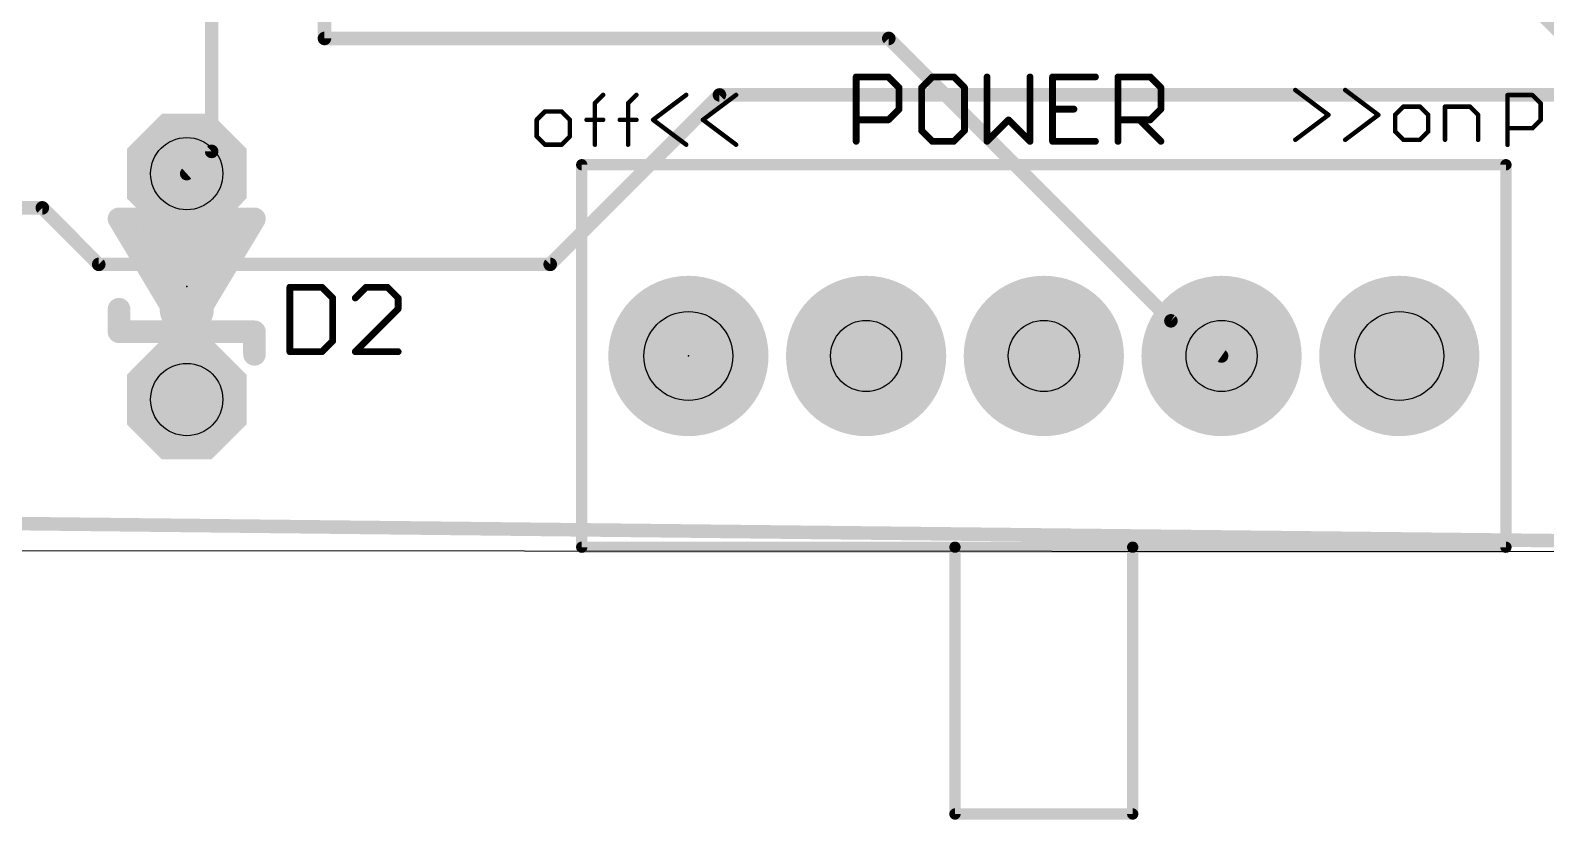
# Model space of a CAD drawing. Extents: x -2 to 99, y -3 to 18.
# Drawn here: x 67.81 to 84.86, y -3.07 to 5.81 of the extents above; entities that cross this region are included whole.
import ezdxf

# ---------------------------------------------------------------- set-up
doc = ezdxf.new("R2010")
doc.units = 0
for name, color, linetype in [('1', 22, 'CONTINUOUS'), ('16', 175, 'CONTINUOUS'), ('17', 82, 'CONTINUOUS'), ('20', 7, 'CONTINUOUS'), ('21', 253, 'CONTINUOUS'), ('23', 7, 'CONTINUOUS'), ('25', 253, 'CONTINUOUS'), ('29', 253, 'CONTINUOUS'), ('30', 253, 'CONTINUOUS'), ('44', 253, 'CONTINUOUS'), ('51', 253, 'CONTINUOUS')]:
    doc.layers.add(name, color=color, linetype=linetype)

# ---------------------------------------------------------------- blocks, each defined once
blk = doc.blocks.new('OCTAGONP')
at = {"const_width": 0.5}
blk.add_lwpolyline([(-0.25, -0.1036), (-0.25, 0.1036), (-0.1036, 0.25), (0.1036, 0.25), (0.25, 0.1036), (0.25, -0.1036), (0.1036, -0.25), (-0.1036, -0.25), (-0.25, -0.1036), (-0.25, 0.1036)], dxfattribs=at)
blk = doc.blocks.new('RECT')
blk.add_solid([(-0.5, -0.5), (0.5, -0.5), (-0.5, 0.5), (0.5, 0.5)])
blk = doc.blocks.new('ROUNDP')
at = {"const_width": 0.5}
blk.add_lwpolyline([(0, -0.25, 1), (0, 0.25, 1), (0, -0.25)], format="xyb", dxfattribs=at)

msp = doc.modelspace()

# ---------------------------------------------------------------- linework, layer by layer
at = {"layer": '1', "const_width": 0.1524}
for points in [[(69.85, 6.35), (69.85, 4.445)], [(75.565, 5.08), (73.66, 3.175)], [(88.9, 5.08), (75.565, 5.08)], [(69.85, 4.445), (69.57, 4.195)], [(67.945, 3.81), (37.465, 3.81)], [(68.58, 3.175), (67.945, 3.81)], [(73.66, 3.175), (68.58, 3.175)], [(1, 1), (96.555, -0.06)]]:
    msp.add_lwpolyline(points, dxfattribs=at)
at = {"layer": '1', "const_width": 0.0762}
for points in [[(75.565, 5.1181, 1), (75.565, 5.0419)], [(75.5919, 5.0531, 1), (75.5381, 5.1069)], [(69.8119, 4.445, 1), (69.8881, 4.445)], [(69.8754, 4.4166, 1), (69.8246, 4.4734)], [(69.5446, 4.2234, 1), (69.5954, 4.1666)], [(67.9719, 3.8369, 1), (67.9181, 3.7831)], [(67.945, 3.7719, 1), (67.945, 3.8481)], [(68.58, 3.2131, 1), (68.58, 3.1369)], [(73.66, 3.1369, 1), (73.66, 3.2131)], [(68.5531, 3.1481, 1), (68.6069, 3.2019)], [(73.6331, 3.2019, 1), (73.6869, 3.1481)]]:
    msp.add_lwpolyline(points, format="xyb", dxfattribs=at)
at = {"layer": '16', "const_width": 0.1524}
for points in [[(83.185, 7.62), (88.265, 2.54)], [(71.12, 6.35), (71.12, 5.715)], [(71.12, 5.715), (77.47, 5.715)], [(77.47, 5.715), (80.645, 2.54)], [(80.645, 2.54), (81.215, 2.145)], [(1, 1), (96.555, -0.06)]]:
    msp.add_lwpolyline(points, dxfattribs=at)
at = {"layer": '16', "const_width": 0.0762}
for points in [[(71.12, 5.7531, 1), (71.12, 5.6769)], [(71.0819, 5.715, 1), (71.1581, 5.715)], [(77.4969, 5.7419, 1), (77.4431, 5.6881)], [(77.47, 5.6769, 1), (77.47, 5.7531)], [(80.6667, 2.5713, 1), (80.6233, 2.5087)], [(80.6181, 2.5131, 1), (80.6719, 2.5669)], [(81.1933, 2.1137, 1), (81.2367, 2.1763)]]:
    msp.add_lwpolyline(points, format="xyb", dxfattribs=at)
at = {"layer": '20'}
msp.add_line((1, 0), (95.555, -0.06), dxfattribs=at)
at = {"layer": '21', "const_width": 0.127}
for points in [[(68.8625, 3.7197, 1), (68.7535, 3.6543)], [(70.3865, 3.6543, 1), (70.2775, 3.7197)], [(68.8715, 2.671, 1), (68.7445, 2.671)], [(68.808, 2.4805, 1), (68.808, 2.3535)], [(68.7445, 2.417, 1), (68.8715, 2.417)], [(69.5155, 2.4497, 1), (69.6245, 2.3843)], [(69.57, 2.4805, 1), (69.57, 2.3535)], [(69.5155, 2.3843, 1), (69.6245, 2.4497)], [(69.57, 2.3535, 1), (69.57, 2.4805)], [(70.3955, 2.417, 1), (70.2685, 2.417)], [(70.332, 2.3535, 1), (70.332, 2.4805)], [(70.2685, 2.163, 1), (70.3955, 2.163)]]:
    msp.add_lwpolyline(points, format="xyb", dxfattribs=at)
at = {"layer": '21', "const_width": 0.254}
for points in [[(69.57, 2.417), (68.808, 3.687)], [(70.332, 3.687), (69.57, 2.417)], [(68.808, 2.671), (68.808, 2.417)], [(68.808, 2.417), (69.57, 2.417)], [(69.57, 2.417), (70.332, 2.417)], [(70.332, 2.417), (70.332, 2.163)]]:
    msp.add_lwpolyline(points, dxfattribs=at)
at = {"layer": '23'}
for p in [(69.57, 2.925), (75.215, 2.145)]:
    msp.add_point(p, dxfattribs=at)
at = {"layer": '25'}
for points, const_width in [([(77.1031, 4.5581), (77.1031, 5.2825)], 0.0762), ([(77.1031, 5.2825), (77.4653, 5.2825)], 0.0762), ([(77.4653, 5.2825), (77.586, 5.1618)], 0.0762), ([(77.9605, 5.2825), (77.8397, 5.1618)], 0.0762), ([(78.2019, 5.2825), (77.9605, 5.2825)], 0.0762), ([(78.3227, 5.1618), (78.2019, 5.2825)], 0.0762), ([(78.5764, 5.2825), (78.5764, 4.5581)], 0.0762), ([(79.0593, 4.5581), (79.0593, 5.2825)], 0.0762), ([(79.7959, 5.2825), (79.313, 5.2825)], 0.0762), ([(79.313, 5.2825), (79.313, 4.5581)], 0.0762), ([(80.0496, 4.5581), (80.0496, 5.2825)], 0.0762), ([(80.0496, 5.2825), (80.4118, 5.2825)], 0.0762), ([(80.4118, 5.2825), (80.5326, 5.1618)], 0.0762), ([(77.586, 5.1618), (77.586, 4.9203)], 0.0762), ([(77.8397, 5.1618), (77.8397, 4.6788)], 0.0762), ([(78.3227, 4.6788), (78.3227, 5.1618)], 0.0762), ([(80.5326, 5.1618), (80.5326, 4.9203)], 0.0762), ([(82.0452, 5.1349), (82.418, 4.8552)], 0.0508), ([(82.6065, 5.1349), (82.9793, 4.8552)], 0.0508), ([(74.1626, 4.9867), (74.2558, 5.0799)], 0.0508), ([(74.1626, 4.5206), (74.1626, 4.9867)], 0.0508), ([(74.5368, 4.9867), (74.63, 5.0799)], 0.0508), ([(74.5368, 4.5206), (74.5368, 4.9867)], 0.0508), ([(75.1906, 5.0799), (74.8178, 4.8002)], 0.0508), ([(75.7519, 5.0799), (75.3791, 4.8002)], 0.0508), ([(77.586, 4.9203), (77.4653, 4.7996)], 0.0762), ([(79.313, 4.9203), (79.5545, 4.9203)], 0.0762), ([(80.5326, 4.9203), (80.4118, 4.7996)], 0.0762), ([(83.261, 4.9485), (83.1678, 4.8552)], 0.0508), ([(83.4474, 4.9485), (83.261, 4.9485)], 0.0508), ([(83.5406, 4.8552), (83.4474, 4.9485)], 0.0508), ([(83.7291, 4.5756), (83.7291, 4.9485)], 0.0508), ([(83.7291, 4.9485), (84.0087, 4.9485)], 0.0508), ([(84.0087, 4.9485), (84.1019, 4.8552)], 0.0508), ([(84.4333, 4.5192), (84.4333, 5.0785)], 0.0508), ([(84.4333, 5.0785), (84.713, 5.0785)], 0.0508), ([(84.713, 5.0785), (84.8062, 4.9852)], 0.0508), ([(84.8062, 4.9852), (84.8062, 4.7988)], 0.0508), ([(73.6013, 4.8935), (73.508, 4.8002)], 0.0508), ([(73.508, 4.8002), (73.508, 4.6138)], 0.0508), ([(73.7877, 4.8935), (73.6013, 4.8935)], 0.0508), ([(73.8809, 4.8002), (73.7877, 4.8935)], 0.0508), ([(73.8809, 4.6138), (73.8809, 4.8002)], 0.0508), ([(74.0694, 4.8002), (74.2558, 4.8002)], 0.0508), ([(74.4436, 4.8002), (74.63, 4.8002)], 0.0508), ([(74.8178, 4.8002), (75.1906, 4.5206)], 0.0508), ([(75.3791, 4.8002), (75.7519, 4.5206)], 0.0508), ([(77.4653, 4.7996), (77.1031, 4.7996)], 0.0762), ([(78.5764, 4.5581), (78.8178, 4.7996)], 0.0762), ([(78.8178, 4.7996), (79.0593, 4.5581)], 0.0762), ([(80.4118, 4.7996), (80.0496, 4.7996)], 0.0762), ([(80.2911, 4.7996), (80.5326, 4.5581)], 0.0762), ([(82.418, 4.8552), (82.0452, 4.5756)], 0.0508), ([(82.9793, 4.8552), (82.6065, 4.5756)], 0.0508), ([(83.1678, 4.8552), (83.1678, 4.6688)], 0.0508), ([(83.5406, 4.6688), (83.5406, 4.8552)], 0.0508), ([(84.1019, 4.8552), (84.1019, 4.5756)], 0.0508), ([(84.8062, 4.7988), (84.713, 4.7056)], 0.0508), ([(73.508, 4.6138), (73.6013, 4.5206)], 0.0508), ([(73.7877, 4.5206), (73.8809, 4.6138)], 0.0508), ([(77.8397, 4.6788), (77.9605, 4.5581)], 0.0762), ([(78.2019, 4.5581), (78.3227, 4.6788)], 0.0762), ([(83.1678, 4.6688), (83.261, 4.5756)], 0.0508), ([(83.4474, 4.5756), (83.5406, 4.6688)], 0.0508), ([(84.713, 4.7056), (84.4333, 4.7056)], 0.0508), ([(73.6013, 4.5206), (73.7877, 4.5206)], 0.0508), ([(77.9605, 4.5581), (78.2019, 4.5581)], 0.0762), ([(79.313, 4.5581), (79.7959, 4.5581)], 0.0762), ([(83.261, 4.5756), (83.4474, 4.5756)], 0.0508), ([(84.415, 4.295), (74.015, 4.295)], 0.127), ([(74.015, 4.295), (74.015, -0.005)], 0.127), ([(84.415, -0.005), (84.415, 4.295)], 0.127), ([(70.7298, 2.9175), (70.7298, 2.1931)], 0.0762), ([(71.0921, 2.9175), (70.7298, 2.9175)], 0.0762), ([(71.2128, 2.7968), (71.0921, 2.9175)], 0.0762), ([(71.5872, 2.9175), (71.4665, 2.7968)], 0.0762), ([(71.8287, 2.9175), (71.5872, 2.9175)], 0.0762), ([(71.9494, 2.7968), (71.8287, 2.9175)], 0.0762), ([(71.2128, 2.3138), (71.2128, 2.7968)], 0.0762), ([(71.9494, 2.676), (71.9494, 2.7968)], 0.0762), ([(71.4665, 2.1931), (71.9494, 2.676)], 0.0762), ([(70.7298, 2.1931), (71.0921, 2.1931)], 0.0762), ([(71.0921, 2.1931), (71.2128, 2.3138)], 0.0762), ([(71.9494, 2.1931), (71.4665, 2.1931)], 0.0762), ([(74.015, -0.005), (78.215, -0.005)], 0.127), ([(78.215, -0.005), (80.215, -0.005)], 0.127), ([(78.215, -0.005), (78.215, -3.005)], 0.127), ([(80.215, -0.005), (84.415, -0.005)], 0.127), ([(80.215, -3.005), (80.215, -0.005)], 0.127), ([(78.215, -3.005), (80.215, -3.005)], 0.127)]:
    msp.add_lwpolyline(points, dxfattribs=dict(at, const_width=const_width))
for points, const_width in [([(77.1031, 5.3016, 1), (77.1031, 5.2635)], 0.0381), ([(77.1221, 5.2825, 1), (77.0841, 5.2825)], 0.0381), ([(77.4788, 5.296, 1), (77.4518, 5.269)], 0.0381), ([(77.4653, 5.2635, 1), (77.4653, 5.3016)], 0.0381), ([(77.9605, 5.3016, 1), (77.9605, 5.2635)], 0.0381), ([(77.9739, 5.269, 1), (77.947, 5.296)], 0.0381), ([(78.2154, 5.296, 1), (78.1885, 5.269)], 0.0381), ([(78.2019, 5.2635, 1), (78.2019, 5.3016)], 0.0381), ([(78.5954, 5.2825, 1), (78.5573, 5.2825)], 0.0381), ([(79.0784, 5.2825, 1), (79.0403, 5.2825)], 0.0381), ([(79.313, 5.3016, 1), (79.313, 5.2635)], 0.0381), ([(79.332, 5.2825, 1), (79.2939, 5.2825)], 0.0381), ([(79.7959, 5.2635, 1), (79.7959, 5.3016)], 0.0381), ([(80.0496, 5.3016, 1), (80.0496, 5.2635)], 0.0381), ([(80.0687, 5.2825, 1), (80.0306, 5.2825)], 0.0381), ([(80.4253, 5.296, 1), (80.3984, 5.269)], 0.0381), ([(80.4118, 5.2635, 1), (80.4118, 5.3016)], 0.0381), ([(77.6051, 5.1618, 1), (77.567, 5.1618)], 0.0381), ([(77.5726, 5.1483, 1), (77.5995, 5.1753)], 0.0381), ([(77.8263, 5.1753, 1), (77.8532, 5.1483)], 0.0381), ([(77.8588, 5.1618, 1), (77.8207, 5.1618)], 0.0381), ([(78.3417, 5.1618, 1), (78.3036, 5.1618)], 0.0381), ([(78.3092, 5.1483, 1), (78.3361, 5.1753)], 0.0381), ([(80.5516, 5.1618, 1), (80.5135, 5.1618)], 0.0381), ([(80.5191, 5.1483, 1), (80.546, 5.1753)], 0.0381), ([(82.0528, 5.145, 1), (82.0375, 5.1247)], 0.0254), ([(82.6141, 5.145, 1), (82.5988, 5.1247)], 0.0254), ([(74.1753, 4.9867, 1), (74.1499, 4.9867)], 0.0254), ([(74.1536, 4.9956, 1), (74.1716, 4.9777)], 0.0254), ([(74.2648, 5.0709, 1), (74.2468, 5.0889)], 0.0254), ([(74.5495, 4.9867, 1), (74.5241, 4.9867)], 0.0254), ([(74.5278, 4.9956, 1), (74.5458, 4.9777)], 0.0254), ([(74.639, 5.0709, 1), (74.621, 5.0889)], 0.0254), ([(75.1982, 5.0697, 1), (75.183, 5.09)], 0.0254), ([(75.7596, 5.0697, 1), (75.7443, 5.09)], 0.0254), ([(77.5995, 4.9068, 1), (77.5726, 4.9338)], 0.0381), ([(79.313, 4.9394, 1), (79.313, 4.9013)], 0.0381), ([(79.5545, 4.9013, 1), (79.5545, 4.9394)], 0.0381), ([(80.546, 4.9068, 1), (80.5191, 4.9338)], 0.0381), ([(83.261, 4.9611, 1), (83.261, 4.9358)], 0.0254), ([(83.27, 4.9395, 1), (83.252, 4.9574)], 0.0254), ([(83.4564, 4.9574, 1), (83.4384, 4.9395)], 0.0254), ([(83.4474, 4.9358, 1), (83.4474, 4.9611)], 0.0254), ([(83.7418, 4.9485, 1), (83.7164, 4.9485)], 0.0254), ([(83.7291, 4.9611, 1), (83.7291, 4.9358)], 0.0254), ([(84.0177, 4.9574, 1), (83.9997, 4.9395)], 0.0254), ([(84.0087, 4.9358, 1), (84.0087, 4.9611)], 0.0254), ([(84.446, 5.0785, 1), (84.4206, 5.0785)], 0.0254), ([(84.4333, 5.0911, 1), (84.4333, 5.0658)], 0.0254), ([(84.7219, 5.0874, 1), (84.704, 5.0695)], 0.0254), ([(84.713, 5.0658, 1), (84.713, 5.0911)], 0.0254), ([(84.8189, 4.9852, 1), (84.7935, 4.9852)], 0.0254), ([(84.7972, 4.9763, 1), (84.8152, 4.9942)], 0.0254), ([(73.5207, 4.8002, 1), (73.4954, 4.8002)], 0.0254), ([(73.4991, 4.8092, 1), (73.517, 4.7913)], 0.0254), ([(73.6013, 4.9062, 1), (73.6013, 4.8808)], 0.0254), ([(73.6102, 4.8845, 1), (73.5923, 4.9024)], 0.0254), ([(73.7967, 4.9024, 1), (73.7787, 4.8845)], 0.0254), ([(73.7877, 4.8808, 1), (73.7877, 4.9062)], 0.0254), ([(73.8936, 4.8002, 1), (73.8682, 4.8002)], 0.0254), ([(73.8719, 4.7913, 1), (73.8899, 4.8092)], 0.0254), ([(74.0694, 4.8129, 1), (74.0694, 4.7875)], 0.0254), ([(74.2558, 4.7875, 1), (74.2558, 4.8129)], 0.0254), ([(74.4436, 4.8129, 1), (74.4436, 4.7875)], 0.0254), ([(74.63, 4.7875, 1), (74.63, 4.8129)], 0.0254), ([(74.8254, 4.8104, 1), (74.8102, 4.7901)], 0.0254), ([(74.8102, 4.8104, 1), (74.8254, 4.7901)], 0.0254), ([(75.3867, 4.8104, 1), (75.3715, 4.7901)], 0.0254), ([(75.3715, 4.8104, 1), (75.3867, 4.7901)], 0.0254), ([(77.1031, 4.8186, 1), (77.1031, 4.7805)], 0.0381), ([(77.4518, 4.813, 1), (77.4788, 4.7861)], 0.0381), ([(77.4653, 4.7805, 1), (77.4653, 4.8186)], 0.0381), ([(77.567, 4.9203, 1), (77.6051, 4.9203)], 0.0381), ([(78.8313, 4.813, 1), (78.8044, 4.7861)], 0.0381), ([(78.8313, 4.7861, 1), (78.8044, 4.813)], 0.0381), ([(80.0496, 4.8186, 1), (80.0496, 4.7805)], 0.0381), ([(80.3046, 4.813, 1), (80.2776, 4.7861)], 0.0381), ([(80.3984, 4.813, 1), (80.4253, 4.7861)], 0.0381), ([(80.4118, 4.7805, 1), (80.4118, 4.8186)], 0.0381), ([(80.5135, 4.9203, 1), (80.5516, 4.9203)], 0.0381), ([(82.4256, 4.8451, 1), (82.4104, 4.8654)], 0.0254), ([(82.4104, 4.8451, 1), (82.4256, 4.8654)], 0.0254), ([(82.9869, 4.8451, 1), (82.9717, 4.8654)], 0.0254), ([(82.9717, 4.8451, 1), (82.9869, 4.8654)], 0.0254), ([(83.1805, 4.8552, 1), (83.1551, 4.8552)], 0.0254), ([(83.1588, 4.8642, 1), (83.1768, 4.8463)], 0.0254), ([(83.5533, 4.8552, 1), (83.5279, 4.8552)], 0.0254), ([(83.5316, 4.8463, 1), (83.5496, 4.8642)], 0.0254), ([(84.1146, 4.8552, 1), (84.0892, 4.8552)], 0.0254), ([(84.093, 4.8463, 1), (84.1109, 4.8642)], 0.0254), ([(84.7935, 4.7988, 1), (84.8189, 4.7988)], 0.0254), ([(84.8152, 4.7898, 1), (84.7972, 4.8078)], 0.0254), ([(73.517, 4.6228, 1), (73.4991, 4.6048)], 0.0254), ([(73.4954, 4.6138, 1), (73.5207, 4.6138)], 0.0254), ([(73.8682, 4.6138, 1), (73.8936, 4.6138)], 0.0254), ([(73.8899, 4.6048, 1), (73.8719, 4.6228)], 0.0254), ([(77.8532, 4.6923, 1), (77.8263, 4.6654)], 0.0381), ([(77.8207, 4.6788, 1), (77.8588, 4.6788)], 0.0381), ([(78.3036, 4.6788, 1), (78.3417, 4.6788)], 0.0381), ([(78.3361, 4.6654, 1), (78.3092, 4.6923)], 0.0381), ([(83.1768, 4.6778, 1), (83.1588, 4.6598)], 0.0254), ([(83.1551, 4.6688, 1), (83.1805, 4.6688)], 0.0254), ([(83.5279, 4.6688, 1), (83.5533, 4.6688)], 0.0254), ([(83.5496, 4.6598, 1), (83.5316, 4.6778)], 0.0254), ([(84.4333, 4.7183, 1), (84.4333, 4.6929)], 0.0254), ([(84.704, 4.7146, 1), (84.7219, 4.6966)], 0.0254), ([(84.713, 4.6929, 1), (84.713, 4.7183)], 0.0254), ([(73.6013, 4.5333, 1), (73.6013, 4.5079)], 0.0254), ([(73.5923, 4.5116, 1), (73.6102, 4.5296)], 0.0254), ([(73.7787, 4.5296, 1), (73.7967, 4.5116)], 0.0254), ([(73.7877, 4.5079, 1), (73.7877, 4.5333)], 0.0254), ([(74.1499, 4.5206, 1), (74.1753, 4.5206)], 0.0254), ([(74.5241, 4.5206, 1), (74.5495, 4.5206)], 0.0254), ([(75.183, 4.5104, 1), (75.1982, 4.5308)], 0.0254), ([(75.7443, 4.5104, 1), (75.7596, 4.5308)], 0.0254), ([(77.0841, 4.5581, 1), (77.1221, 4.5581)], 0.0381), ([(77.9605, 4.5772, 1), (77.9605, 4.5391)], 0.0381), ([(77.947, 4.5446, 1), (77.9739, 4.5716)], 0.0381), ([(78.1885, 4.5716, 1), (78.2154, 4.5446)], 0.0381), ([(78.2019, 4.5391, 1), (78.2019, 4.5772)], 0.0381), ([(78.5629, 4.5716, 1), (78.5898, 4.5446)], 0.0381), ([(78.5573, 4.5581, 1), (78.5954, 4.5581)], 0.0381), ([(79.0403, 4.5581, 1), (79.0784, 4.5581)], 0.0381), ([(79.0458, 4.5446, 1), (79.0728, 4.5716)], 0.0381), ([(79.313, 4.5772, 1), (79.313, 4.5391)], 0.0381), ([(79.2939, 4.5581, 1), (79.332, 4.5581)], 0.0381), ([(79.7959, 4.5391, 1), (79.7959, 4.5772)], 0.0381), ([(80.0306, 4.5581, 1), (80.0687, 4.5581)], 0.0381), ([(80.5191, 4.5446, 1), (80.546, 4.5716)], 0.0381), ([(82.0375, 4.5858, 1), (82.0528, 4.5654)], 0.0254), ([(82.5988, 4.5858, 1), (82.6141, 4.5654)], 0.0254), ([(83.261, 4.5883, 1), (83.261, 4.5629)], 0.0254), ([(83.252, 4.5666, 1), (83.27, 4.5846)], 0.0254), ([(83.4384, 4.5846, 1), (83.4564, 4.5666)], 0.0254), ([(83.4474, 4.5629, 1), (83.4474, 4.5883)], 0.0254), ([(83.7164, 4.5756, 1), (83.7418, 4.5756)], 0.0254), ([(84.0892, 4.5756, 1), (84.1146, 4.5756)], 0.0254), ([(84.4206, 4.5192, 1), (84.446, 4.5192)], 0.0254), ([(74.0468, 4.295, 1), (73.9832, 4.295)], 0.0635), ([(74.015, 4.3267, 1), (74.015, 4.2633)], 0.0635), ([(84.4468, 4.295, 1), (84.3833, 4.295)], 0.0635), ([(84.415, 4.2633, 1), (84.415, 4.3267)], 0.0635), ([(70.7298, 2.9366, 1), (70.7298, 2.8985)], 0.0381), ([(70.7489, 2.9175, 1), (70.7108, 2.9175)], 0.0381), ([(71.1055, 2.931, 1), (71.0786, 2.904)], 0.0381), ([(71.0921, 2.8985, 1), (71.0921, 2.9366)], 0.0381), ([(71.5872, 2.9366, 1), (71.5872, 2.8985)], 0.0381), ([(71.6007, 2.904, 1), (71.5737, 2.931)], 0.0381), ([(71.8422, 2.931, 1), (71.8152, 2.904)], 0.0381), ([(71.8287, 2.8985, 1), (71.8287, 2.9366)], 0.0381), ([(71.2318, 2.7968, 1), (71.1937, 2.7968)], 0.0381), ([(71.1993, 2.7833, 1), (71.2263, 2.8103)], 0.0381), ([(71.453, 2.8103, 1), (71.4799, 2.7833)], 0.0381), ([(71.9685, 2.7968, 1), (71.9304, 2.7968)], 0.0381), ([(71.9359, 2.7833, 1), (71.9629, 2.8103)], 0.0381), ([(71.9304, 2.676, 1), (71.9685, 2.676)], 0.0381), ([(71.9629, 2.6626, 1), (71.9359, 2.6895)], 0.0381), ([(70.7298, 2.2122, 1), (70.7298, 2.1741)], 0.0381), ([(71.0786, 2.2066, 1), (71.1055, 2.1796)], 0.0381), ([(71.0921, 2.1741, 1), (71.0921, 2.2122)], 0.0381), ([(71.1937, 2.3138, 1), (71.2318, 2.3138)], 0.0381), ([(71.2263, 2.3004, 1), (71.1993, 2.3273)], 0.0381), ([(71.453, 2.2066, 1), (71.4799, 2.1796)], 0.0381), ([(71.4665, 2.2122, 1), (71.4665, 2.1741)], 0.0381), ([(71.9494, 2.1741, 1), (71.9494, 2.2122)], 0.0381), ([(70.7108, 2.1931, 1), (70.7489, 2.1931)], 0.0381), ([(73.9832, -0.005, 1), (74.0468, -0.005)], 0.0635), ([(74.015, 0.0267, 1), (74.015, -0.0367)], 0.0635), ([(78.215, 0.0267, 1), (78.215, -0.0367)], 0.0635), ([(78.2468, -0.005, 1), (78.1833, -0.005)], 0.0635), ([(78.215, -0.0367, 1), (78.215, 0.0267)], 0.0635), ([(80.215, 0.0267, 1), (80.215, -0.0367)], 0.0635), ([(80.2468, -0.005, 1), (80.1833, -0.005)], 0.0635), ([(80.215, -0.0367, 1), (80.215, 0.0267)], 0.0635), ([(84.3833, -0.005, 1), (84.4468, -0.005)], 0.0635), ([(84.415, -0.0367, 1), (84.415, 0.0267)], 0.0635), ([(78.215, -2.9733, 1), (78.215, -3.0368)], 0.0635), ([(78.1833, -3.005, 1), (78.2468, -3.005)], 0.0635), ([(80.1833, -3.005, 1), (80.2468, -3.005)], 0.0635), ([(80.215, -3.0368, 1), (80.215, -2.9733)], 0.0635)]:
    msp.add_lwpolyline(points, format="xyb", dxfattribs=dict(at, const_width=const_width))
at = {"layer": '44'}
for centre, radius in [((69.57, 4.195), 0.4064), ((75.215, 2.145), 0.5), ((83.215, 2.145), 0.5), ((77.215, 2.145), 0.4), ((79.215, 2.145), 0.4), ((81.215, 2.145), 0.4), ((69.57, 1.655), 0.4064)]:
    msp.add_circle(centre, radius, dxfattribs=at)
at = {"layer": '51'}
for points, const_width in [([(68.808, 3.687), (70.332, 3.687)], 0.254), ([(69.316, 3.433), (69.57, 3.433)], 0.6096), ([(69.57, 3.433), (69.824, 3.433)], 0.6096), ([(69.57, 3.433), (69.57, 2.671)], 0.6096)]:
    msp.add_lwpolyline(points, dxfattribs=dict(at, const_width=const_width))
for points, const_width in [([(68.808, 3.7505, 1), (68.808, 3.6235)], 0.127), ([(70.332, 3.6235, 1), (70.332, 3.7505)], 0.127), ([(69.316, 3.5854, 1), (69.316, 3.2806)], 0.3048), ([(69.57, 3.5854, 1), (69.57, 3.2806)], 0.3048), ([(69.7224, 3.433, 1), (69.4176, 3.433)], 0.3048), ([(69.57, 3.2806, 1), (69.57, 3.5854)], 0.3048), ([(69.824, 3.2806, 1), (69.824, 3.5854)], 0.3048), ([(69.4176, 2.671, 1), (69.7224, 2.671)], 0.3048)]:
    msp.add_lwpolyline(points, format="xyb", dxfattribs=dict(at, const_width=const_width))

# ---------------------------------------------------------------- block references
at = {"layer": '17', "rotation": 90}
for name, p, xscale, yscale in [('OCTAGONP', (69.57, 4.195), 1.2192, 1.2192), ('OCTAGONP', (69.57, 4.195), 1.2192, 1.2192), ('ROUNDP', (77.215, 2.145), 1.6764, 1.6764), ('ROUNDP', (77.215, 2.145), 1.6764, 1.6764), ('ROUNDP', (79.215, 2.145), 1.6764, 1.6764), ('ROUNDP', (79.215, 2.145), 1.6764, 1.6764), ('ROUNDP', (81.215, 2.145), 1.6764, 1.6764), ('ROUNDP', (81.215, 2.145), 1.6764, 1.6764), ('OCTAGONP', (69.57, 1.655), 1.2192, 1.2192), ('OCTAGONP', (69.57, 1.655), 1.2192, 1.2192)]:
    msp.add_blockref(name, p, dxfattribs=dict(at, xscale=xscale, yscale=yscale))
at = {"layer": '17', "xscale": 1.6764, "yscale": 1.6764}
for p in [(75.215, 2.145), (75.215, 2.145), (83.215, 2.145), (83.215, 2.145)]:
    msp.add_blockref('ROUNDP', p, dxfattribs=at)
at = {"layer": '29', "rotation": 90}
for name, p, xscale, yscale in [('OCTAGONP', (69.57, 4.195), 1.3462, 1.3462), ('ROUNDP', (77.215, 2.145), 1.8034, 1.8034), ('ROUNDP', (79.215, 2.145), 1.8034, 1.8034), ('ROUNDP', (81.215, 2.145), 1.8034, 1.8034), ('OCTAGONP', (69.57, 1.655), 1.3462, 1.3462)]:
    msp.add_blockref(name, p, dxfattribs=dict(at, xscale=xscale, yscale=yscale))
at = {"layer": '29', "xscale": 1.8034, "yscale": 1.8034}
for p in [(75.215, 2.145), (83.215, 2.145)]:
    msp.add_blockref('ROUNDP', p, dxfattribs=at)
at = {"layer": '30', "rotation": 90}
for name, p, xscale, yscale in [('OCTAGONP', (69.57, 4.195), 1.3462, 1.3462), ('ROUNDP', (77.215, 2.145), 1.8034, 1.8034), ('ROUNDP', (79.215, 2.145), 1.8034, 1.8034), ('ROUNDP', (81.215, 2.145), 1.8034, 1.8034), ('OCTAGONP', (69.57, 1.655), 1.3462, 1.3462)]:
    msp.add_blockref(name, p, dxfattribs=dict(at, xscale=xscale, yscale=yscale))
at = {"layer": '30', "xscale": 1.8034, "yscale": 1.8034}
for p in [(75.215, 2.145), (83.215, 2.145)]:
    msp.add_blockref('ROUNDP', p, dxfattribs=at)
at = {"layer": '51', "xscale": 0.4, "yscale": 0.4}
for p in [(77.215, 2.145), (79.215, 2.145), (81.215, 2.145)]:
    msp.add_blockref('RECT', p, dxfattribs=at)

doc.saveas('drawing.dxf')
